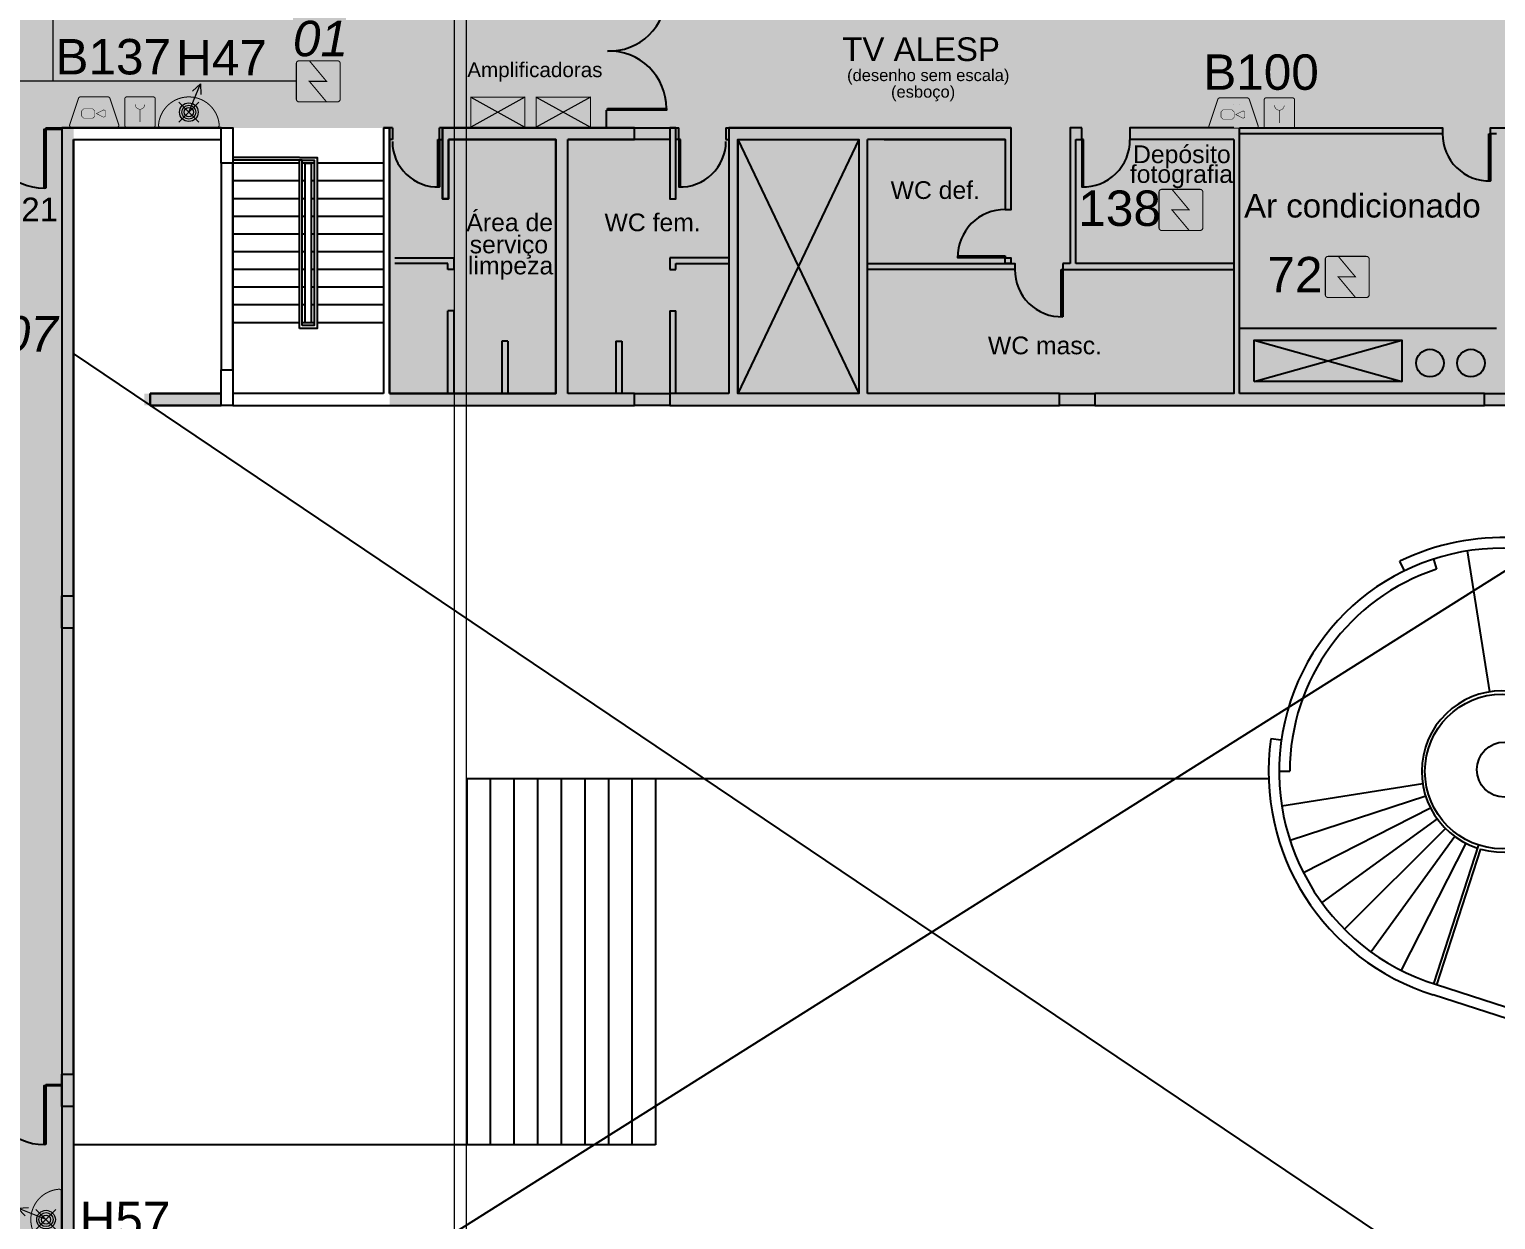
# Model space of a CAD drawing. Header units: metres. Extents: x -331 to 2982, y 362 to 2539.
# Drawn here: x 769.76 to 794.6, y 2169.23 to 2189.39 of the extents above; entities that cross this region are included whole.
import ezdxf
from ezdxf.enums import TextEntityAlignment as Align

# ---------------------------------------------------------------- set-up
doc = ezdxf.new("R2010")
doc.units = ezdxf.units.M
doc.layers.get('0').update_dxf_attribs({"color": 251})
for name, color, linetype in [('72_EGR_BASE_PRIMITIVE', 7, 'Continuous'), ('ALV', 251, 'Continuous'), ('CX', 251, 'Continuous'), ('Det', 251, 'Continuous'), ('DET. FUMAÇA', 1, 'Continuous'), ('Div', 251, 'Continuous'), ('Est', 251, 'Continuous'), ('Mob', 251, 'Continuous'), ('Pis', 251, 'Continuous'), ('SALAS NOVAS', 7, 'Continuous'), ('Texto_Salas', 251, 'Continuous'), ('vid', 251, 'Continuous'), ('vis', 251, 'Continuous')]:
    doc.layers.add(name, color=color, linetype=linetype)
doc.layers.add('_corredores', color=251, linetype='Continuous', plot=False)
doc.layers.add('_salas', color=251, linetype='Continuous', plot=False)
doc.styles.add('DESTAQUE', font='arial.ttf', dxfattribs={"height": 0.4})
doc.styles.add('X3G_ENTITY_1416C2C4', font='arial.ttf', dxfattribs={"height": 0.6})
doc.styles.add('X3G_ENTITY_1416C318', font='arial.ttf', dxfattribs={"height": 0.6})
doc.styles.add('X3G_ENTITY_1421CA98', font='arial.ttf', dxfattribs={"height": 0.3})
doc.styles.add('X3G_ENTITY_1421E2FB', font='arial.ttf', dxfattribs={"height": 0.6})
doc.styles.add('X3G_ENTITY_142223C3', font='arial.ttf', dxfattribs={"height": 0.6})
doc.styles.add('X3G_ENTITY_1422255E', font='arial.ttf', dxfattribs={"height": 0.3})
doc.styles.add('X3G_ENTITY_1422259C', font='arial.ttf', dxfattribs={"height": 0.3})
doc.styles.add('X3G_ENTITY_142225DD', font='arial.ttf', dxfattribs={"height": 0.6})
doc.styles.add('X3G_ENTITY_14222640', font='arial.ttf', dxfattribs={"height": 0.4})
doc.styles.add('X3G_ENTITY_14222680', font='arial.ttf', dxfattribs={"height": 0.6})
doc.styles.add('X3G_ENTITY_142228B5', font='arial.ttf', dxfattribs={"height": 0.3})
doc.styles.add('X3G_ENTITY_142228F2', font='arial.ttf', dxfattribs={"height": 0.3})
doc.styles.add('X3G_ENTITY_1422292F', font='arial.ttf', dxfattribs={"height": 0.3})
doc.styles.add('X3G_ENTITY_14222BBA', font='arial.ttf', dxfattribs={"height": 0.4})
doc.styles.add('X3G_ENTITY_14223044', font='arial.ttf', dxfattribs={"height": 0.25})
doc.styles.add('X3G_ENTITY_142232EA', font='arial.ttf', dxfattribs={"height": 0.3})
doc.styles.add('X3G_ENTITY_14223324', font='arial.ttf', dxfattribs={"height": 0.3})
doc.styles.add('X3G_ENTITY_1422337E', font='arial.ttf', dxfattribs={"height": 0.2})
doc.styles.add('X3G_ENTITY_14223381', font='arial.ttf', dxfattribs={"height": 0.2})
doc.styles.add('X3G_ENTITY_1422A7F7', font='arial.ttf', dxfattribs={"height": 0.6})
doc.styles.add('X3G_ENTITY_1422A8B4', font='arial.ttf', dxfattribs={"height": 0.6})

# ---------------------------------------------------------------- blocks, each defined once
blk = doc.blocks.new('Detector de fumaça')
at = {"layer": 'DET. FUMAÇA', "linetype": 'Continuous', "lineweight": 15, "const_width": 0.0187}
blk.add_lwpolyline([(774.599, 539.816), (775.249, 539.816, -0.414214), (775.296, 539.769), (775.296, 539.167, -0.414214), (775.249, 539.12), (774.599, 539.12, -0.414214), (774.553, 539.167), (774.553, 539.769, -0.414214)], format="xyb", close=True, dxfattribs=at)
blk.add_lwpolyline([(774.773, 539.816), (775.064, 539.468), (774.773, 539.468), (775.064, 539.12)], dxfattribs=at)
blk = doc.blocks.new('WEW')
at = {"color": 1, "lineweight": 0, "true_color": 0xe60000}
for p, q in [((1781.244, 994.005), (1781.439, 994.482)), ((1781.439, 994.482), (1781.308, 994.36)), ((1781.439, 994.482), (1781.447, 994.302)), ((1781.075, 994.175), (1781.413, 993.836)), ((1781.413, 994.175), (1781.075, 993.836))]:
    blk.add_line(p, q, dxfattribs=at)
at = {"color": 1, "true_color": 0xe60000, "const_width": 0.0172}
for points in [[(1779.259, 993.747), (1780.023, 993.747, 0.511918), (1780.056, 993.793), (1779.907, 994.24, 0.322823), (1779.874, 994.263), (1779.408, 994.263, 0.322823), (1779.375, 994.24), (1779.226, 993.793, 0.511918)], [(1780.193, 994.263), (1780.641, 994.263, -0.414214), (1780.675, 994.229), (1780.675, 993.782, -0.414214), (1780.641, 993.747), (1780.193, 993.747, -0.414214), (1780.159, 993.782), (1780.159, 994.229, -0.414214)], [(1780.764, 993.748), (1781.724, 993.748, 0.435311), (1781.759, 993.784, 0.930949), (1780.73, 993.784, 0.435311)]]:
    blk.add_lwpolyline(points, format="xyb", close=True, dxfattribs=at)
at = {"color": 1, "true_color": 0xe60000, "const_width": 0.0086}
for points in [[(1779.463, 994.06), (1779.617, 994.06), (1779.652, 994.026), (1779.652, 993.936), (1779.617, 993.902), (1779.463, 993.902), (1779.428, 993.936), (1779.428, 994.026)], [(1779.832, 993.936), (1779.832, 994.026), (1779.802, 994.044), (1779.679, 993.981), (1779.802, 993.918)]]:
    blk.add_lwpolyline(points, close=True, dxfattribs=at)
for points in [[(1780.336, 994.135), (1780.338, 994.117), (1780.344, 994.099), (1780.351, 994.088), (1780.365, 994.073), (1780.373, 994.067), (1780.386, 994.06), (1780.397, 994.057), (1780.413, 994.055), (1780.421, 994.055), (1780.431, 994.056), (1780.45, 994.062), (1780.464, 994.07), (1780.477, 994.082), (1780.488, 994.096), (1780.494, 994.11), (1780.497, 994.122), (1780.498, 994.13), (1780.498, 994.136)], [(1780.417, 993.837), (1780.417, 994.055)]]:
    blk.add_lwpolyline(points, dxfattribs=at)
at = {"color": 1, "lineweight": 0, "true_color": 0xe60000}
for radius in [0.158, 0.119, 0.0774]:
    blk.add_circle((1781.244, 994.005), radius, dxfattribs=at)

msp = doc.modelspace()

# ---------------------------------------------------------------- hatches: boundary and pattern name
at = {"layer": '_corredores', "transparency": 33554508}
h = msp.add_hatch(color=256, dxfattribs=at)
h.dxf.hatch_style = 1
h.paths.add_polyline_path([(851.611, 2224.542), (870.381, 2224.542), (870.381, 2226.378), (870.191, 2226.378), (870.191, 2226.575), (870.005, 2226.762), (866.306, 2226.763), (866.29, 2226.729), (866.185, 2226.811), (865.424, 2227.572), (863.996, 2227.572), (862.567, 2227.572), (861.757, 2226.763), (861.722, 2226.763), (861.718, 2226.762), (861.705, 2226.761), (861.687, 2226.761), (858.092, 2226.763), (857.746, 2226.416), (857.399, 2226.763), (853.806, 2226.763), (853.79, 2226.729), (853.686, 2226.811), (852.924, 2227.572), (851.496, 2227.572), (849.749, 2227.572), (849.749, 2226.812), (849.609, 2226.812), (849.609, 2229.892), (844.805, 2229.892), (844.805, 2226.871), (844.864, 2226.812), (845.246, 2227.194), (845.628, 2226.812), (845.246, 2226.43), (844.805, 2226.871), (844.805, 2226.753), (844.815, 2226.763), (840.708, 2226.763), (840.376, 2226.43), (840.043, 2226.763), (836.436, 2226.763), (836.42, 2226.729), (836.316, 2226.811), (835.554, 2227.572), (834.126, 2227.572), (832.698, 2227.572), (831.888, 2226.763), (831.852, 2226.763), (831.849, 2226.762), (831.835, 2226.761), (831.817, 2226.761), (828.223, 2226.763), (827.876, 2226.416), (827.529, 2226.763), (823.936, 2226.763), (823.92, 2226.729), (823.815, 2226.811), (823.054, 2227.572), (821.626, 2227.572), (820.197, 2227.572), (819.387, 2226.763), (819.352, 2226.763), (819.348, 2226.762), (819.335, 2226.761), (819.317, 2226.761), (815.722, 2226.763), (815.376, 2226.416), (815.029, 2226.763), (811.436, 2226.763), (811.42, 2226.729), (811.315, 2226.811), (810.554, 2227.572), (809.126, 2227.572), (807.697, 2227.572), (806.887, 2226.763), (806.852, 2226.763), (806.848, 2226.762), (806.835, 2226.761), (806.817, 2226.761), (803.222, 2226.763), (802.876, 2226.416), (802.529, 2226.763), (798.936, 2226.763), (798.92, 2226.729), (798.815, 2226.811), (798.054, 2227.572), (796.626, 2227.572), (795.197, 2227.572), (794.387, 2226.763), (794.352, 2226.763), (794.348, 2226.762), (794.335, 2226.761), (794.317, 2226.761), (790.722, 2226.763), (790.376, 2226.416), (790.029, 2226.763), (786.436, 2226.763), (786.42, 2226.729), (786.315, 2226.811), (785.554, 2227.572), (784.126, 2227.572), (782.697, 2227.572), (781.887, 2226.763), (781.852, 2226.763), (781.848, 2226.762), (781.835, 2226.761), (781.817, 2226.761), (778.222, 2226.763), (777.876, 2226.416), (777.529, 2226.763), (773.936, 2226.763), (773.92, 2226.729), (773.816, 2226.811), (773.054, 2227.572), (771.626, 2227.572), (770.197, 2227.572), (769.387, 2226.763), (769.352, 2226.763), (769.348, 2226.762), (769.335, 2226.761), (769.317, 2226.761), (765.617, 2226.762), (765.431, 2226.575), (765.431, 2226.378), (765.241, 2226.378), (765.241, 2224.542), (770.086, 2224.542), (770.086, 2214.629), (770.226, 2214.629), (770.226, 2205.509), (767.338, 2205.509), (767.338, 2207.704), (766.211, 2207.704), (766.211, 2205.509), (751.111, 2205.509), (751.111, 2210.741), (749.911, 2210.741), (749.911, 2205.509), (746.061, 2205.509), (746.061, 2201.894), (748.431, 2201.894), (748.431, 2203.594), (748.031, 2203.594), (748.031, 2203.794), (754.456, 2203.794), (754.456, 2203.594), (754.131, 2203.594), (754.131, 2201.894), (754.456, 2201.894), (754.456, 2201.694), (754.456, 2201.169), (757.956, 2201.169), (757.956, 2203.569), (757.956, 2203.769), (768.011, 2203.769), (768.011, 2203.749), (768.816, 2203.749), (768.816, 2195.789), (767.986, 2195.789), (767.986, 2195.769), (762.346, 2195.769), (761.071, 2195.769), (761.071, 2193.044), (754.156, 2193.044), (752.481, 2193.044), (752.481, 2160.519), (752.481, 2157.069), (754.081, 2157.069), (754.081, 2160.544), (753.906, 2160.544), (753.906, 2163.419), (754.171, 2163.419), (754.171, 2187.629), (760.806, 2187.629), (760.806, 2187.719), (773.011, 2187.719), (775.861, 2187.719), (782.791, 2187.719), (782.791, 2190.319), (775.861, 2190.319), (772.986, 2190.319), (772.986, 2195.79), (771.756, 2195.789), (771.756, 2203.744), (773.121, 2203.744), (773.121, 2203.829), (845.141, 2203.829), (845.141, 2195.819), (845.261, 2195.819), (845.261, 2190.319), (839.761, 2190.319), (839.761, 2188.494), (845.261, 2188.494), (845.261, 2187.569), (849.661, 2187.569), (849.661, 2185.094), (852.261, 2185.094), (852.261, 2183.894), (853.061, 2183.894), (853.061, 2176.889), (852.261, 2176.889), (852.261, 2175.254), (853.061, 2175.254), (853.061, 2168.394), (852.261, 2168.394), (852.261, 2166.994), (853.061, 2166.994), (853.061, 2159.489), (825.261, 2159.489), (825.261, 2158.669), (814.561, 2158.669), (814.561, 2159.469), (811.031, 2159.469), (811.031, 2158.069), (813.081, 2158.069), (813.081, 2157.769), (812.881, 2157.769), (812.881, 2156.869), (827.081, 2156.869), (827.081, 2158.069), (854.661, 2158.069), (854.661, 2183.893), (855.756, 2183.893), (855.756, 2184.657), (854.661, 2184.657), (854.661, 2186.757), (855.756, 2186.757), (855.756, 2187.519), (852.011, 2187.519), (852.011, 2187.719), (870.321, 2187.719), (870.321, 2195.769), (866.411, 2195.769), (866.411, 2195.773), (852.411, 2195.789), (852.411, 2195.699), (852.411, 2190.369), (849.561, 2190.369), (849.561, 2205.509), (845.001, 2205.509), (845.001, 2208.659), (849.561, 2208.659), (849.561, 2208.919), (849.561, 2212.194), (852.211, 2212.194), (852.211, 2214.629), (851.611, 2214.629)])
h.paths.add_polyline_path([(845.931, 2221.609), (845.47, 2221.609), (845.47, 2222.029), (843.97, 2222.029), (843.97, 2221.609), (843.95, 2220.109), (845.93, 2220.109), (845.931, 2214.629), (846.008, 2214.629), (846.008, 2210.809), (843.811, 2210.809), (843.811, 2205.509), (835.011, 2205.509), (835.011, 2210.809), (833.811, 2210.809), (833.811, 2205.509), (825.011, 2205.509), (825.011, 2210.809), (823.811, 2210.809), (823.811, 2205.509), (815.011, 2205.509), (815.011, 2210.809), (813.811, 2210.809), (813.811, 2205.509), (805.011, 2205.509), (805.011, 2210.809), (803.811, 2210.809), (803.811, 2205.509), (795.011, 2205.509), (795.011, 2210.809), (793.811, 2210.809), (793.811, 2205.509), (785.011, 2205.509), (785.011, 2210.809), (783.811, 2210.809), (783.811, 2205.509), (775.011, 2205.509), (775.011, 2210.809), (773.981, 2210.809), (773.981, 2205.509), (773.196, 2205.509), (773.196, 2214.629), (773.126, 2214.629), (773.125, 2220.109), (775.146, 2220.109), (775.146, 2221.609), (775.126, 2221.609), (775.126, 2222.029), (773.626, 2222.029), (773.626, 2221.609), (773.166, 2221.609), (773.166, 2224.542), (845.931, 2224.541)], flags=16)
h.paths.add_polyline_path([(851.496, 2226.43), (851.114, 2226.812), (851.496, 2227.194), (851.878, 2226.812)], flags=16)
h.paths.add_polyline_path([(834.508, 2226.812), (834.126, 2226.43), (833.744, 2226.812), (834.126, 2227.194)], flags=16)
h.paths.add_polyline_path([(863.614, 2226.812), (863.996, 2227.194), (864.378, 2226.812), (863.996, 2226.43)], flags=16)
h.paths.add_polyline_path([(822.008, 2226.812), (821.626, 2226.43), (821.244, 2226.812), (821.626, 2227.194)], flags=16)
h.paths.add_polyline_path([(864.389, 2190.556), (864.551, 2190.634), (864.712, 2190.35), (866.013, 2191.248, -0.431733), (866.332, 2192.391), (865.598, 2193.79), (865.28, 2193.589), (865.172, 2193.734, -2.788173)], flags=16)
h.paths.add_polyline_path([(809.508, 2226.812), (809.126, 2226.43), (808.744, 2226.812), (809.126, 2227.194)], flags=16)
h.paths.add_polyline_path([(797.008, 2226.812), (796.626, 2226.43), (796.244, 2226.812), (796.626, 2227.194)], flags=16)
h.paths.add_polyline_path([(784.507, 2226.812), (784.126, 2226.43), (783.744, 2226.812), (784.126, 2227.194)], flags=16)
h.paths.add_polyline_path([(772.008, 2226.812), (771.626, 2226.43), (771.244, 2226.812), (771.626, 2227.194)], flags=16)
h.paths.add_polyline_path([(767.557, 2193.922), (767.41, 2193.819), (767.205, 2194.063), (766.31, 2193.169, -0.414214), (766.31, 2192.369), (767.205, 2191.475), (767.41, 2191.719), (767.557, 2191.616, -3.171595)], flags=16)
at = {"layer": '_salas', "transparency": 33554559}
h = msp.add_hatch(color=256, dxfattribs=at)
h.dxf.hatch_style = 1
h.paths.add_polyline_path([(839.661, 2195.817), (775.861, 2195.791), (775.861, 2190.319), (782.791, 2190.319), (782.791, 2187.719), (775.861, 2187.719), (775.861, 2183.019), (799.661, 2183.019), (799.661, 2183.219), (799.261, 2183.219), (799.261, 2187.519), (806.361, 2187.519), (806.361, 2184.769), (809.061, 2184.769), (809.061, 2184.569), (810.961, 2184.569), (810.961, 2185.099), (815.161, 2185.099), (815.161, 2187.419), (817.261, 2187.419), (817.261, 2185.099), (839.261, 2185.094), (839.261, 2182.894), (845.151, 2182.894), (845.151, 2159.489), (853.061, 2159.489), (853.061, 2166.994), (852.261, 2166.994), (852.261, 2168.394), (853.061, 2168.394), (853.061, 2175.254), (852.261, 2175.254), (852.261, 2176.889), (853.061, 2176.889), (853.061, 2183.894), (852.261, 2183.894), (852.261, 2185.094), (849.661, 2185.094), (849.661, 2187.569), (845.261, 2187.569), (845.261, 2188.494), (839.761, 2188.494), (839.761, 2190.319), (839.661, 2190.319)])
h = msp.add_hatch(color=256, dxfattribs=at)
h.dxf.hatch_style = 1
h.paths.add_polyline_path([(762.309, 2163.421), (757.849, 2163.421), (757.849, 2160.546), (754.079, 2160.546), (754.079, 2157.071), (752.479, 2157.071), (752.479, 2160.521), (752.479, 2193.246), (746.059, 2193.246), (746.059, 2152.511), (757.849, 2152.511), (773.209, 2152.511), (773.209, 2163.421), (770.509, 2163.421), (770.509, 2187.721), (762.299, 2187.721)])
h = msp.add_hatch(color=256, dxfattribs=at)
h.dxf.hatch_style = 1
h.paths.add_polyline_path([(773.009, 2183.221), (771.709, 2183.221), (771.709, 2183.021), (773.009, 2183.021)])

# ---------------------------------------------------------------- linework, layer by layer
at = {"color": 5, "linetype": 'Continuous', "lineweight": 0, "true_color": 0x0000ff}
for p, q in [((778.155, 2188.242), (777.237, 2187.73)), ((778.346, 2188.242), (779.264, 2187.73))]:
    msp.add_line(p, q, dxfattribs=at)
at = {"color": 1, "true_color": 0xe60000, "const_width": 0.0172}
for points in [[(789.775, 2187.713), (790.539, 2187.713, 0.511918), (790.572, 2187.758), (790.423, 2188.205, 0.322823), (790.39, 2188.228), (789.924, 2188.228, 0.322823), (789.891, 2188.205), (789.742, 2187.758, 0.511918)], [(790.709, 2188.228), (791.156, 2188.228, -0.414214), (791.191, 2188.194), (791.191, 2187.747, -0.414214), (791.156, 2187.713), (790.709, 2187.713, -0.414214), (790.675, 2187.747), (790.675, 2188.194, -0.414214)]]:
    msp.add_lwpolyline(points, format="xyb", close=True, dxfattribs=at)
at = {"color": 1, "true_color": 0xe60000, "const_width": 0.0086}
for points in [[(790.852, 2188.1), (790.854, 2188.082), (790.86, 2188.064), (790.867, 2188.053), (790.881, 2188.038), (790.889, 2188.032), (790.901, 2188.026), (790.913, 2188.022), (790.929, 2188.02), (790.937, 2188.02), (790.947, 2188.021), (790.966, 2188.027), (790.98, 2188.035), (790.993, 2188.047), (791.004, 2188.062), (791.01, 2188.076), (791.013, 2188.088), (791.013, 2188.095), (791.014, 2188.101)], [(790.933, 2187.802), (790.933, 2188.02)]]:
    msp.add_lwpolyline(points, dxfattribs=at)
for points in [[(789.979, 2188.025), (790.133, 2188.025), (790.167, 2187.991), (790.167, 2187.901), (790.133, 2187.867), (789.979, 2187.867), (789.944, 2187.901), (789.944, 2187.991)], [(790.348, 2187.901), (790.348, 2187.991), (790.318, 2188.009), (790.195, 2187.946), (790.318, 2187.883)]]:
    msp.add_lwpolyline(points, close=True, dxfattribs=at)
at = {"lineweight": 0}
msp.add_lwpolyline([(780.709, 2187.521), (780.709, 2187.521)], dxfattribs=at)
at = {"color": 251}
msp.add_lwpolyline([(780.709, 2187.521), (780.709, 2187.521)], dxfattribs=at)
at = {"layer": '72_EGR_BASE_PRIMITIVE', "color": 251, "linetype": 'Continuous', "lineweight": -3, "true_color": 0x5f5f5f, "extrusion": (2.73894e-21, 8.67075e-14, -1)}
for p, q in [((787.587, 2187.521), (787.587, 2187.721)), ((787.487, 2187.521), (787.587, 2187.521)), ((787.487, 2185.421), (787.487, 2187.521)), ((790.159, 2185.421), (787.487, 2185.421))]:
    msp.add_line(p, q, dxfattribs=at)
at = {"layer": '72_EGR_BASE_PRIMITIVE', "color": 251, "linetype": 'Continuous', "lineweight": -3}
msp.add_line((786.387, 2187.521), (786.387, 2187.521), dxfattribs=at)
at = {"layer": '72_EGR_BASE_PRIMITIVE', "color": 251, "linetype": 'Continuous', "lineweight": -3, "true_color": 0x5f5f5f}
for p, q in [((786.387, 2185.421), (786.387, 2185.421)), ((787.387, 2185.421), (787.265, 2185.421))]:
    msp.add_line(p, q, dxfattribs=at)
for points in [[(787.587, 2187.721), (787.387, 2187.721), (787.387, 2185.421)], [(790.259, 2187.721), (793.696, 2187.721), (793.696, 2187.621)], [(794.609, 2187.621), (794.509, 2187.621), (794.509, 2187.721), (794.509, 2187.721), (795.324, 2187.721), (795.324, 2187.621)], [(784.237, 2187.521), (786.287, 2187.521), (783.959, 2187.521)], [(783.959, 2185.421), (786.452, 2185.421), (786.452, 2185.321)], [(786.287, 2185.421), (786.287, 2185.521), (786.387, 2185.521), (786.387, 2185.421), (786.287, 2185.421)], [(786.387, 2185.521), (786.387, 2185.421)]]:
    msp.add_lwpolyline(points, dxfattribs=at)
at = {"layer": '72_EGR_BASE_PRIMITIVE', "color": 251, "true_color": 0x5f5f5f}
for points in [[(793.696, 2187.621, 0), (790.259, 2187.621, 0)], [(786.287, 2187.521, 0), (786.287, 2186.335, 0)], [(786.452, 2185.321, 0), (783.959, 2185.321, 0)], [(787.265, 2185.321, 0), (790.159, 2185.321, 0)]]:
    msp.add_polyline3d(points, dxfattribs=at)
at = {"layer": 'ALV', "color": 251}
for p, q in [((773.009, 2187.721), (770.309, 2187.721)), ((770.309, 2187.721), (770.309, 2179.796)), ((770.309, 2187.721), (770.309, 2163.046)), ((775.759, 2187.721), (775.759, 2184.421)), ((775.859, 2187.721), (775.759, 2187.721)), ((775.759, 2187.721), (775.859, 2187.721)), ((775.859, 2187.721), (775.759, 2187.721)), ((775.859, 2187.721), (775.859, 2183.221)), ((775.859, 2183.221), (775.859, 2187.721)), ((780.009, 2187.721), (776.759, 2187.721)), ((776.759, 2187.721), (776.759, 2186.521)), ((781.609, 2187.721), (781.609, 2183.221)), ((781.609, 2187.721), (781.609, 2183.221)), ((786.387, 2187.721), (781.609, 2187.721)), ((790.259, 2187.121), (790.259, 2187.721)), ((790.259, 2187.121), (790.259, 2187.721)), ((770.509, 2179.796), (770.509, 2187.521)), ((770.509, 2187.521), (773.009, 2187.521)), ((770.509, 2187.521), (773.009, 2187.521)), ((770.509, 2187.521), (770.509, 2163.046)), ((776.859, 2186.521), (776.859, 2187.521)), ((776.859, 2187.521), (778.679, 2187.521)), ((778.679, 2187.521), (778.679, 2183.221)), ((778.879, 2183.221), (778.879, 2187.521)), ((778.879, 2187.521), (780.009, 2187.521)), ((783.959, 2185.171), (783.959, 2187.521)), ((783.959, 2185.171), (783.959, 2187.521)), ((790.159, 2187.521), (790.159, 2187.121)), ((790.159, 2187.521), (790.159, 2187.121)), ((773.009, 2187.121), (773.009, 2183.621)), ((773.009, 2187.121), (773.009, 2183.621)), ((773.009, 2187.121), (773.009, 2183.621)), ((773.209, 2187.121), (773.209, 2183.621)), ((773.209, 2183.621), (773.209, 2187.121)), ((774.634, 2187.121), (774.634, 2184.421)), ((790.159, 2187.121), (790.159, 2185.171)), ((790.259, 2183.221), (790.259, 2187.121)), ((776.759, 2186.521), (776.859, 2186.521)), ((790.159, 2185.471), (790.159, 2185.171)), ((790.159, 2185.471), (790.159, 2185.171)), ((790.259, 2183.221), (790.259, 2185.471)), ((790.259, 2183.221), (790.259, 2185.471)), ((783.959, 2183.221), (783.959, 2185.171)), ((783.959, 2183.221), (783.959, 2184.971)), ((790.159, 2184.971), (790.159, 2183.221)), ((790.159, 2184.971), (790.159, 2183.221)), ((774.634, 2184.421), (774.634, 2184.321)), ((775.759, 2184.421), (775.759, 2183.221)), ((773.009, 2183.221), (771.809, 2183.221)), ((771.809, 2183.221), (771.809, 2183.021)), ((771.809, 2183.021), (771.809, 2183.221)), ((771.809, 2183.221), (773.009, 2183.221)), ((775.759, 2183.221), (773.209, 2183.221)), ((775.759, 2183.221), (773.209, 2183.221)), ((778.679, 2183.221), (775.859, 2183.221)), ((780.009, 2183.221), (778.879, 2183.221)), ((781.609, 2183.221), (780.609, 2183.221)), ((780.609, 2183.221), (780.609, 2183.021)), ((781.609, 2183.221), (780.609, 2183.221)), ((780.609, 2183.221), (780.609, 2183.021)), ((787.209, 2183.221), (783.959, 2183.221)), ((787.209, 2183.221), (783.959, 2183.221)), ((787.209, 2183.021), (787.209, 2183.221)), ((787.209, 2183.021), (787.209, 2183.221)), ((790.159, 2183.221), (787.809, 2183.221)), ((787.809, 2183.221), (787.809, 2183.021)), ((790.159, 2183.221), (787.809, 2183.221)), ((787.809, 2183.221), (787.809, 2183.021)), ((794.409, 2183.221), (790.259, 2183.221)), ((794.409, 2183.221), (790.259, 2183.221)), ((794.409, 2183.221), (790.259, 2183.221)), ((794.409, 2183.021), (794.409, 2183.221)), ((794.409, 2183.021), (794.409, 2183.221)), ((771.809, 2183.021), (773.009, 2183.021)), ((773.009, 2183.021), (771.809, 2183.021)), ((773.209, 2183.021), (780.009, 2183.021)), ((773.209, 2183.021), (780.009, 2183.021)), ((780.609, 2183.021), (787.209, 2183.021)), ((780.609, 2183.021), (787.209, 2183.021)), ((787.809, 2183.021), (794.409, 2183.021)), ((787.809, 2183.021), (794.409, 2183.021)), ((770.309, 2179.246), (770.309, 2171.696)), ((770.509, 2171.696), (770.509, 2179.246))]:
    msp.add_line(p, q, dxfattribs=at)
at = {"layer": 'ALV', "color": 251, "linetype": 'Continuous', "lineweight": -3, "true_color": 0x5f5f5f}
msp.add_line((790.159, 2187.521), (788.402, 2187.521), dxfattribs=at)
at = {"layer": 'ALV', "color": 251}
for points in [[(790.159, 2188.121), (790.159, 2188.121)], [(790.259, 2188.121), (790.259, 2188.121)], [(770.309, 2187.721), (773.209, 2187.721)], [(776.759, 2187.721), (780.009, 2187.721)], [(776.859, 2187.521), (776.859, 2186.521), (776.759, 2186.521), (776.759, 2187.721)], [(780.609, 2187.721), (780.709, 2187.721)], [(781.609, 2187.721), (781.609, 2183.221)], [(790.259, 2187.721), (790.259, 2187.721)], [(775.859, 2183.221), (778.679, 2183.221), (778.679, 2187.521), (776.859, 2187.521)], [(778.879, 2183.221), (778.879, 2187.521)], [(780.009, 2187.521), (778.879, 2187.521)], [(781.759, 2187.521), (781.759, 2183.221)], [(790.259, 2187.521), (790.259, 2187.521)], [(773.209, 2187.121), (773.209, 2183.621)], [(790.159, 2185.171), (790.159, 2183.221), (787.809, 2183.221)]]:
    msp.add_lwpolyline(points, dxfattribs=at)
for points in [[(780.709, 2187.721), (780.609, 2187.721), (780.609, 2187.521), (780.609, 2186.521), (780.709, 2186.521)], [(781.759, 2183.221), (781.759, 2187.521), (783.809, 2187.521), (783.809, 2183.221)], [(783.809, 2183.221), (781.759, 2183.221), (781.759, 2187.521), (783.809, 2187.521)]]:
    msp.add_lwpolyline(points, close=True, dxfattribs=at)
at = {"layer": 'ALV', "color": 251, "linetype": 'Continuous', "lineweight": -3, "true_color": 0x5f5f5f}
for points in [[(781.609, 2187.721), (786.387, 2187.721), (786.387, 2186.335), (786.287, 2186.335)], [(790.159, 2187.721), (788.402, 2187.721), (788.402, 2187.521)]]:
    msp.add_lwpolyline(points, dxfattribs=at)
at = {"layer": 'CX', "color": 251}
for p, q in [((775.909, 2187.721), (775.859, 2187.721)), ((775.909, 2187.721), (775.909, 2187.521)), ((781.559, 2187.721), (781.559, 2187.521)), ((775.909, 2187.521), (775.859, 2187.521))]:
    msp.add_line(p, q, dxfattribs=at)
at = {"layer": 'CX', "color": 251, "ltscale": 0.8}
for p, q in [((776.709, 2187.521), (776.709, 2187.721)), ((776.759, 2187.721), (776.709, 2187.721)), ((780.709, 2187.721), (780.759, 2187.721)), ((780.759, 2187.521), (780.759, 2187.721)), ((781.559, 2187.721), (781.609, 2187.721)), ((776.709, 2187.521), (776.759, 2187.521)), ((780.759, 2187.521), (780.709, 2187.521)), ((781.559, 2187.521), (781.609, 2187.521))]:
    msp.add_line(p, q, dxfattribs=at)
at = {"layer": 'CX', "color": 251, "ltscale": 8}
for p, q in [((787.265, 2185.421), (787.265, 2184.521)), ((787.235, 2185.321), (787.265, 2185.321)), ((787.235, 2184.521), (787.235, 2185.321)), ((787.265, 2184.521), (787.235, 2184.521))]:
    msp.add_line(p, q, dxfattribs=at)
for points in [[(794.479, 2187.622), (794.509, 2187.622), (794.509, 2186.822), (794.479, 2186.822)], [(776.679, 2187.521), (776.709, 2187.521), (776.709, 2186.721), (776.679, 2186.721)], [(780.789, 2187.521), (780.759, 2187.521), (780.759, 2186.721), (780.789, 2186.721)], [(787.617, 2187.521), (787.587, 2187.521), (787.587, 2186.721), (787.617, 2186.721)], [(786.287, 2185.552), (786.287, 2185.522), (785.487, 2185.522), (785.487, 2185.552)]]:
    msp.add_lwpolyline(points, close=True, dxfattribs=at)
at = {"layer": 'CX', "color": 251, "ltscale": 0.8}
for centre in [(770.009, 2187.672), (770.009, 2171.472)]:
    msp.add_arc(centre, 0.97, 178.2551, 270, dxfattribs=at)
at = {"layer": 'CX', "color": 251, "ltscale": 8}
for centre, radius, start, end in [((794.488, 2187.613), 0.791, 179.3936, 271.5466), ((776.68, 2187.491), 0.771, 180, 272.1894), ((780.788, 2187.491), 0.771, 267.8106, 0), ((787.607, 2187.515), 0.795, 268.5559, 0.4177), ((786.281, 2185.542), 0.794, 89.5227, 181.4837), ((787.244, 2185.312), 0.791, 179.3936, 271.5466)]:
    msp.add_arc(centre, radius, start, end, dxfattribs=at)
at = {"layer": 'Det', "color": 251}
for p, q in [((806.359, 2187.521), (770.509, 2164.947)), ((781.759, 2187.521), (783.809, 2183.221)), ((783.809, 2187.521), (781.759, 2183.221)), ((790.505, 2184.126), (793.005, 2183.426)), ((790.505, 2183.426), (793.005, 2184.126)), ((806.359, 2159.746), (770.509, 2183.897)), ((793.052, 2180.219), (792.973, 2180.38)), ((793.541, 2180.416), (793.597, 2180.245)), ((794.495, 2178.169), (794.118, 2180.555)), ((790.966, 2177.349), (790.788, 2177.374)), ((790.751, 2176.694), (777.168, 2176.694)), ((777.168, 2176.694), (777.168, 2170.494)), ((777.568, 2176.694), (777.568, 2170.494)), ((777.968, 2176.694), (777.968, 2170.494)), ((778.368, 2176.694), (778.368, 2170.494)), ((778.768, 2176.694), (778.768, 2170.494)), ((779.168, 2176.694), (779.168, 2170.494)), ((779.568, 2176.694), (779.568, 2170.494)), ((779.968, 2176.694), (779.968, 2170.494)), ((780.368, 2176.694), (780.368, 2170.494)), ((790.929, 2176.823), (791.109, 2176.823)), ((793.361, 2176.608), (790.976, 2176.23)), ((793.411, 2176.399), (791.114, 2175.653)), ((793.493, 2176.201), (791.341, 2175.105)), ((793.605, 2176.019), (791.651, 2174.599)), ((793.744, 2175.856), (792.036, 2174.148)), ((793.907, 2175.717), (792.487, 2173.763)), ((794.089, 2175.605), (792.993, 2173.453)), ((794.304, 2175.575), (793.541, 2173.226)), ((794.34, 2175.507), (793.593, 2173.209)), ((798.669, 2171.56), (793.593, 2173.209)), ((798.489, 2171.429), (793.538, 2173.038)), ((780.368, 2170.494), (770.509, 2170.494))]:
    msp.add_line(p, q, dxfattribs=at)
for centre, radius in [((794.709, 2176.821), 1.31), ((794.745, 2176.851), 0.467)]:
    msp.add_circle(centre, radius, dxfattribs=at)
for radius, start, end in [(3.96, 0, 116), (3.78, 355.7207, 252.8337), (3.6, 108, 179.9761), (1.365, 254.3092, 252), (3.96, 171.9761, 252.7958)]:
    msp.add_arc((794.709, 2176.821), radius, start, end, dxfattribs=at)
at = {"layer": 'Div', "color": 150, "linetype": 'Continuous', "lineweight": 0}
for p, q in [((770.161, 2197.279), (770.161, 2188.509)), ((774.283, 2188.509), (753.325, 2188.509))]:
    msp.add_line(p, q, dxfattribs=at)
at = {"layer": 'Div', "color": 230, "linetype": 'Continuous', "lineweight": 0}
for p, q in [((776.963, 2148.779), (776.963, 2197.258)), ((777.163, 2148.779), (777.163, 2197.058))]:
    msp.add_line(p, q, dxfattribs=at)
at = {"layer": 'Div', "color": 5, "linetype": 'Continuous', "lineweight": 0, "true_color": 0x0000ff}
for p, q in [((777.237, 2188.242), (778.155, 2187.73)), ((779.264, 2188.242), (778.346, 2187.73))]:
    msp.add_line(p, q, dxfattribs=at)
at = {"layer": 'Div', "lineweight": 0}
for p, q in [((775.949, 2185.521), (776.949, 2185.521)), ((776.849, 2185.421), (775.949, 2185.421)), ((776.849, 2185.321), (776.849, 2185.421)), ((781.609, 2185.521), (780.609, 2185.521)), ((780.709, 2185.421), (781.609, 2185.421)), ((780.709, 2185.321), (780.709, 2185.421)), ((776.949, 2185.321), (776.849, 2185.321)), ((780.609, 2185.321), (780.709, 2185.321)), ((776.849, 2183.221), (776.849, 2184.621)), ((776.949, 2184.621), (776.849, 2184.621)), ((780.609, 2184.621), (780.709, 2184.621)), ((780.709, 2183.221), (780.709, 2184.621))]:
    msp.add_line(p, q, dxfattribs=at)
at = {"layer": 'Div', "color": 251}
for p, q in [((775.949, 2185.521), (776.949, 2185.521)), ((776.849, 2185.421), (775.949, 2185.421)), ((776.849, 2185.321), (776.849, 2185.421)), ((781.609, 2185.521), (780.609, 2185.521)), ((780.709, 2185.421), (781.609, 2185.421)), ((780.709, 2185.321), (780.709, 2185.421)), ((776.949, 2185.321), (776.849, 2185.321)), ((780.609, 2185.321), (780.709, 2185.321)), ((776.849, 2183.221), (776.849, 2184.621)), ((776.949, 2184.621), (776.849, 2184.621)), ((780.609, 2184.621), (780.709, 2184.621)), ((780.709, 2183.221), (780.709, 2184.621))]:
    msp.add_line(p, q, dxfattribs=at)
at = {"layer": 'Div', "lineweight": 0, "ltscale": 0.8}
for p, q in [((776.949, 2185.521), (776.949, 2185.321)), ((780.609, 2185.521), (780.609, 2185.321)), ((776.949, 2184.621), (776.949, 2183.221)), ((780.609, 2184.621), (780.609, 2183.221)), ((777.764, 2184.106), (777.764, 2183.221)), ((777.864, 2184.106), (777.764, 2184.106)), ((777.864, 2184.106), (777.864, 2183.221)), ((779.694, 2184.106), (779.694, 2183.221)), ((779.694, 2184.106), (779.794, 2184.106)), ((779.794, 2184.106), (779.794, 2183.221))]:
    msp.add_line(p, q, dxfattribs=at)
at = {"layer": 'Div', "color": 251, "ltscale": 0.8}
for p, q in [((776.949, 2185.521), (776.949, 2185.321)), ((780.609, 2185.521), (780.609, 2185.321)), ((776.949, 2184.621), (776.949, 2183.221)), ((780.609, 2184.621), (780.609, 2183.221)), ((777.764, 2184.106), (777.764, 2183.221)), ((777.864, 2184.106), (777.764, 2184.106)), ((777.864, 2184.106), (777.864, 2183.221)), ((779.694, 2184.106), (779.694, 2183.221)), ((779.694, 2184.106), (779.794, 2184.106)), ((779.794, 2184.106), (779.794, 2183.221))]:
    msp.add_line(p, q, dxfattribs=at)
at = {"layer": 'Div', "color": 182, "linetype": 'Continuous', "lineweight": 0, "const_width": 0.0168}
for points in [[(777.237, 2188.242), (778.155, 2188.242), (778.155, 2187.73), (777.237, 2187.73)], [(778.346, 2188.242), (779.264, 2188.242), (779.264, 2187.73), (778.346, 2187.73)]]:
    msp.add_lwpolyline(points, close=True, dxfattribs=at)
at = {"layer": 'Est', "color": 251}
for points in [[(773.009, 2187.121), (773.009, 2187.721), (773.209, 2187.721), (773.209, 2187.121)], [(780.609, 2187.521), (780.009, 2187.521), (780.009, 2187.721), (780.609, 2187.721)], [(773.009, 2183.021), (773.009, 2183.621), (773.209, 2183.621), (773.209, 2183.021)], [(780.609, 2183.021), (780.009, 2183.021), (780.009, 2183.221), (780.609, 2183.221)], [(787.809, 2183.021), (787.209, 2183.021), (787.209, 2183.221), (787.809, 2183.221)], [(795.009, 2183.021), (794.409, 2183.021), (794.409, 2183.221), (795.009, 2183.221)], [(770.309, 2179.246), (770.309, 2179.796), (770.509, 2179.796), (770.509, 2179.246)], [(770.309, 2171.146), (770.309, 2171.696), (770.509, 2171.696), (770.509, 2171.146)]]:
    msp.add_lwpolyline(points, close=True, dxfattribs=at)
at = {"layer": 'Mob', "color": 251}
msp.add_line((794.609, 2184.321), (790.259, 2184.321), dxfattribs=at)
msp.add_lwpolyline([(790.505, 2183.426), (790.505, 2184.126), (793.005, 2184.126), (793.005, 2183.426)], close=True, dxfattribs=at)
for centre in [(793.484, 2183.737), (794.178, 2183.737)]:
    msp.add_circle(centre, 0.233, dxfattribs=at)
at = {"layer": 'Pis', "color": 251}
for p, q in [((774.334, 2187.121), (773.209, 2187.121)), ((774.584, 2187.121), (774.384, 2187.121)), ((775.759, 2187.121), (774.634, 2187.121)), ((774.334, 2186.821), (773.209, 2186.821)), ((774.434, 2186.821), (774.384, 2186.821)), ((774.584, 2186.821), (774.534, 2186.821)), ((775.759, 2186.821), (774.634, 2186.821)), ((774.334, 2186.521), (773.209, 2186.521)), ((774.434, 2186.521), (774.384, 2186.521)), ((774.584, 2186.521), (774.534, 2186.521)), ((775.759, 2186.521), (774.634, 2186.521)), ((774.334, 2186.221), (773.209, 2186.221)), ((774.434, 2186.221), (774.384, 2186.221)), ((774.584, 2186.221), (774.534, 2186.221)), ((775.759, 2186.221), (774.634, 2186.221)), ((774.334, 2185.921), (773.209, 2185.921)), ((774.434, 2185.921), (774.384, 2185.921)), ((774.584, 2185.921), (774.534, 2185.921)), ((775.759, 2185.921), (774.634, 2185.921)), ((774.334, 2185.621), (773.209, 2185.621)), ((774.434, 2185.621), (774.384, 2185.621)), ((774.584, 2185.621), (774.534, 2185.621)), ((775.759, 2185.621), (774.634, 2185.621)), ((774.334, 2185.321), (773.209, 2185.321)), ((774.434, 2185.321), (774.384, 2185.321)), ((774.584, 2185.321), (774.534, 2185.321)), ((775.759, 2185.321), (774.634, 2185.321)), ((774.334, 2185.021), (773.209, 2185.021)), ((774.434, 2185.021), (774.384, 2185.021)), ((774.584, 2185.021), (774.534, 2185.021)), ((775.759, 2185.021), (774.634, 2185.021)), ((774.334, 2184.721), (773.209, 2184.721)), ((774.434, 2184.721), (774.384, 2184.721)), ((774.584, 2184.721), (774.534, 2184.721)), ((775.759, 2184.721), (774.634, 2184.721)), ((774.334, 2184.421), (773.209, 2184.421)), ((774.584, 2184.421), (774.384, 2184.421)), ((775.759, 2184.421), (774.634, 2184.421))]:
    msp.add_line(p, q, dxfattribs=at)
msp.add_lwpolyline([(774.434, 2184.421), (774.434, 2187.121), (774.534, 2187.121), (774.534, 2184.421)], close=True, dxfattribs=at)
at = {"layer": 'vid', "color": 251, "ltscale": 0.8}
for p, q in [((779.532, 2188.021), (779.532, 2187.721)), ((770.039, 2187.721), (770.039, 2187.701)), ((770.039, 2187.721), (770.309, 2187.721)), ((770.039, 2187.701), (770.309, 2187.701)), ((770.039, 2171.521), (770.039, 2171.501)), ((770.039, 2171.521), (770.309, 2171.521)), ((770.039, 2171.501), (770.309, 2171.501))]:
    msp.add_line(p, q, dxfattribs=at)
for points in [[(779.552, 2188.051), (780.552, 2188.051), (780.552, 2188.021), (779.552, 2188.021)], [(770.039, 2186.701), (770.009, 2186.701), (770.009, 2187.701), (770.039, 2187.701)], [(770.039, 2170.501), (770.009, 2170.501), (770.009, 2171.501), (770.039, 2171.501)]]:
    msp.add_lwpolyline(points, close=True, dxfattribs=at)
for centre, start, end in [((779.581, 2189.991), 268.2551, 0), ((779.581, 2188.051), 0, 91.7449)]:
    msp.add_arc(centre, 0.97, start, end, dxfattribs=at)
at = {"layer": 'vis', "color": 251}
for p, q in [((774.334, 2187.221), (773.209, 2187.221)), ((774.384, 2187.171), (773.209, 2187.171))]:
    msp.add_line(p, q, dxfattribs=at)
for points in [[(774.334, 2187.221), (774.634, 2187.221), (774.634, 2184.321), (774.334, 2184.321)], [(774.334, 2184.321), (774.334, 2187.171)]]:
    msp.add_lwpolyline(points, dxfattribs=at)
msp.add_lwpolyline([(774.384, 2184.371), (774.384, 2187.171), (774.584, 2187.171), (774.584, 2184.371)], close=True, dxfattribs=at)

# ---------------------------------------------------------------- block references
at = {"lineweight": 0}
msp.add_blockref('WEW', (-1008.782, 1193.982), dxfattribs=at)
at = {"lineweight": 0, "rotation": 89.99999999999997}
msp.add_blockref('WEW', (1764.048, 387.986), dxfattribs=at)
at = {"layer": 'DET. FUMAÇA', "linetype": 'Continuous', "lineweight": 0}
for p in [(-0.27, 1649.041), (14.341, 1646.863), (17.158, 1645.728)]:
    msp.add_blockref('Detector de fumaça', p, dxfattribs=at)

# ---------------------------------------------------------------- texts
at = {"layer": 'Div', "color": 5, "linetype": 'Continuous', "lineweight": 0, "true_color": 0x0000ff, "char_height": 0.6, "attachment_point": 1}
for s, insert, style in [('{\\fArial|b0|i1|c0|p34;01}', (774.225, 2189.534), 'X3G_ENTITY_1416C318'), ('138', (787.528, 2186.66), 'X3G_ENTITY_142225DD'), ('72', (790.731, 2185.535), 'X3G_ENTITY_14222680'), ('{\\fArial|b0|i1|c0|p34;07}', (769.311, 2184.532), 'X3G_ENTITY_1416C2C4')]:
    msp.add_mtext_dynamic_manual_height_columns(s, width=13.3188, gutter_width=2.5, heights=[0], dxfattribs=dict(at, insert=insert, style=style))
at = {"layer": 'Div', "color": 6, "linetype": 'Continuous', "lineweight": 0, "true_color": 0xff00ff, "char_height": 0.6, "attachment_point": 1}
for s, insert, style in [('B137', (770.203, 2189.226), 'X3G_ENTITY_1421E2FB'), ('B100', (789.644, 2188.965), 'X3G_ENTITY_142223C3')]:
    msp.add_mtext_dynamic_manual_height_columns(s, width=13.3188, gutter_width=2.5, heights=[0], dxfattribs=dict(at, insert=insert, style=style))
at = {"layer": 'Div', "color": 96, "linetype": 'Continuous', "lineweight": 0, "true_color": 0x008000, "char_height": 0.6, "width": 13.3188, "attachment_point": 1}
for s, insert, style in [('H47', (772.246, 2189.208), 'X3G_ENTITY_1422A8B4'), ('H57', (770.612, 2169.533), 'X3G_ENTITY_1422A7F7')]:
    msp.add_mtext(s, dxfattribs=dict(at, insert=insert, style=style))
at = {"layer": 'SALAS NOVAS', "color": 251}
for s, height, style, p in [(' TV ALESP ', 0.4, 'X3G_ENTITY_14222BBA', (784.865, 2188.853)), ('Depósito', 0.3, 'X3G_ENTITY_1422255E', (789.281, 2187.124)), ('fotografia', 0.3, 'X3G_ENTITY_1422259C', (789.274, 2186.789)), ('Ar condicionado', 0.4, 'X3G_ENTITY_14222640', (792.339, 2186.202)), ('321', 0.4, 'DESTAQUE', (769.78, 2186.139))]:
    msp.add_text(s, height=height, dxfattribs=dict(at, style=style)).set_placement(p, align=Align.CENTER)
at = {"layer": 'SALAS NOVAS', "color": 6, "true_color": 0xff00ff, "style": 'X3G_ENTITY_14223044'}
msp.add_text('Amplificadoras', height=0.25, dxfattribs=at).set_placement((778.323, 2188.58), align=Align.CENTER)
at = {"layer": 'SALAS NOVAS', "color": 251, "char_height": 0.2, "attachment_point": 1}
for s, insert, style in [('(desenho sem escala)', (783.611, 2188.713), 'X3G_ENTITY_1422337E'), ('(esboço)', (784.355, 2188.433), 'X3G_ENTITY_14223381')]:
    msp.add_mtext(s, dxfattribs=dict(at, insert=insert, style=style))
at = {"layer": 'Texto_Salas', "color": 251}
for s, style, p in [('WC def.', 'X3G_ENTITY_14223324', (785.105, 2186.517)), ('Área de ', 'X3G_ENTITY_142228B5', (777.955, 2185.97)), ('WC fem.', 'X3G_ENTITY_1421CA98', (780.317, 2185.97)), ('serviço', 'X3G_ENTITY_142228F2', (777.883, 2185.596)), ('limpeza', 'X3G_ENTITY_1422292F', (777.912, 2185.239)), ('WC masc.', 'X3G_ENTITY_142232EA', (786.962, 2183.886))]:
    msp.add_text(s, height=0.3, dxfattribs=dict(at, style=style)).set_placement(p, align=Align.CENTER)

doc.saveas('drawing.dxf')
